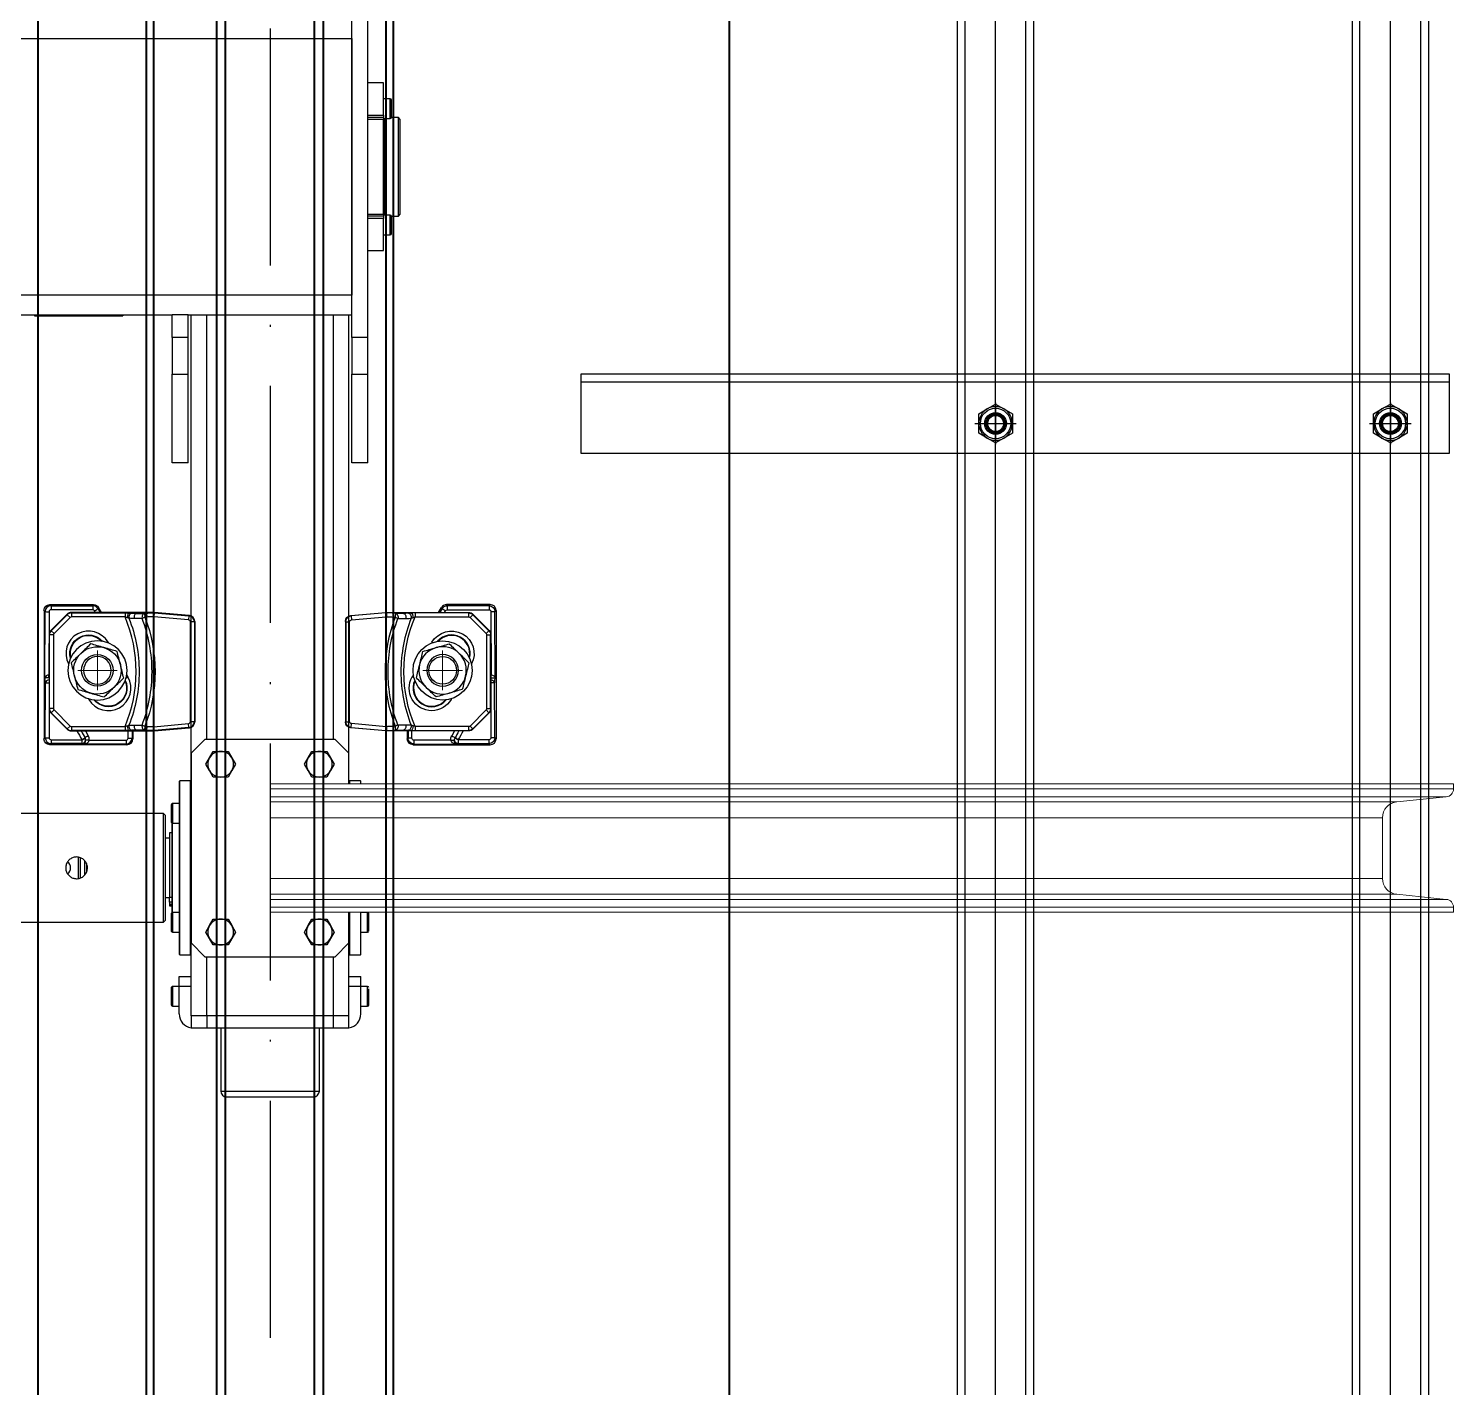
# Model space of a CAD drawing. Header units: centimetres. Extents: x 470464 to 524273, y 49611 to 59074.
# Drawn here: x 488120.7 to 488192.9, y 52946.3 to 53015.1 of the extents above; entities that cross this region are included whole.
import ezdxf

# ---------------------------------------------------------------- set-up
doc = ezdxf.new("R2010")
doc.units = ezdxf.units.CM
doc.header["$MEASUREMENT"] = 0
for name, pattern in [('1244_Aselsan_MIUM_3000$0$ACAD_ISO10W100', [18, 12, -3, 0, -3]), ('ACAD_ISO08W100', [36, 24, -3, 6, -3]), ('CENTER', [50.8, 31.75, -6.35, 6.35, -6.35]), ('CHAIN', [0.3543, 0.2362, -0.0295, 0.0591, -0.0295])]:
    doc.linetypes.add(name, pattern=pattern)
for name, color, linetype, lineweight in [('1', 7, 'Continuous', 25), ('AAA_EKSEN', 1, 'ACAD_ISO08W100', 9), ('S-COLS-CONC', 4, 'Continuous', 40)]:
    doc.layers.add(name, color=color, linetype=linetype, lineweight=lineweight)
doc.layers.add('vinç', color=7, linetype='Continuous')

# ---------------------------------------------------------------- blocks, each defined once
blk = doc.blocks.new('ytrbnjytrbtrbrervrer')
at = {"color": 2, "linetype": 'Continuous', "lineweight": 15}
for p, q in [((429415.116, 71863.941), (429414.861, 71863.941)), ((429414.861, 71803.991), (429414.861, 71863.941)), ((429415.116, 71863.941), (429414.861, 71863.941)), ((429415.116, 71803.991), (429415.116, 71863.941)), ((429415.515, 71863.578), (429415.774, 71861.068)), ((429415.515, 71803.991), (429415.515, 71863.578)), ((429415.515, 71863.578), (429415.774, 71861.068)), ((429420.448, 71861.068), (429420.707, 71863.578)), ((429420.448, 71861.068), (429420.707, 71863.578)), ((429420.707, 71803.991), (429420.707, 71863.578)), ((429421.361, 71863.941), (429421.106, 71863.941)), ((429421.106, 71803.991), (429421.106, 71863.941)), ((429421.361, 71863.941), (429421.106, 71863.941)), ((429421.361, 71803.991), (429421.361, 71863.941)), ((429415.774, 71803.991), (429415.774, 71861.068)), ((429420.448, 71803.991), (429420.448, 71861.068)), ((429416.571, 71860.341), (429419.651, 71860.341)), ((429416.571, 71803.991), (429416.571, 71860.341)), ((429416.571, 71860.341), (429419.651, 71860.341)), ((429419.651, 71803.991), (429419.651, 71860.341)), ((429415.116, 71803.991), (429414.861, 71803.991)), ((429415.515, 71803.991), (429415.116, 71803.991)), ((429415.774, 71803.991), (429415.515, 71803.991)), ((429416.571, 71803.991), (429415.774, 71803.991)), ((429419.651, 71803.991), (429416.571, 71803.991)), ((429420.448, 71803.991), (429419.651, 71803.991)), ((429420.707, 71803.991), (429420.448, 71803.991)), ((429421.106, 71803.991), (429420.707, 71803.991)), ((429421.361, 71803.991), (429421.106, 71803.991))]:
    blk.add_line(p, q, dxfattribs=at)
at = {"color": 2, "linetype": 'Continuous', "lineweight": 25}
for p, q in [((429380.668, 71810.081), (429380.168, 71810.081)), ((429380.168, 71810.081), (429380.168, 71809.741)), ((429381.168, 71810.081), (429380.668, 71810.081)), ((429381.211, 71810.591), (429381.111, 71810.491)), ((429381.111, 71810.491), (429381.111, 71810.141)), ((429386.111, 71810.491), (429381.111, 71810.491)), ((429381.168, 71809.741), (429381.168, 71810.081)), ((429386.011, 71810.591), (429381.211, 71810.591)), ((429386.111, 71810.491), (429386.011, 71810.591)), ((429386.554, 71810.081), (429386.054, 71810.081)), ((429386.054, 71810.081), (429386.054, 71809.741)), ((429386.111, 71810.141), (429386.111, 71810.491)), ((429387.054, 71810.081), (429386.554, 71810.081)), ((429387.054, 71809.741), (429387.054, 71810.081)), ((429379.368, 71809.741), (429379.368, 71808.941)), ((429380.996, 71809.741), (429379.368, 71809.741)), ((429380.996, 71808.941), (429380.996, 71809.741)), ((429380.996, 71809.741), (429381.111, 71809.741)), ((429381.111, 71809.741), (429381.111, 71808.941)), ((429381.111, 71809.741), (429381.211, 71809.741)), ((429381.168, 71809.791), (429386.054, 71809.791)), ((429381.211, 71809.741), (429381.211, 71808.941)), ((429386.011, 71809.741), (429381.211, 71809.741)), ((429381.611, 71809.791), (429381.611, 71809.741)), ((429385.611, 71809.741), (429385.611, 71809.791)), ((429386.011, 71808.941), (429386.011, 71809.741)), ((429386.011, 71809.741), (429386.111, 71809.741)), ((429386.111, 71809.741), (429386.111, 71808.941)), ((429386.111, 71809.741), (429386.226, 71809.741)), ((429386.226, 71809.741), (429386.226, 71808.941)), ((429387.854, 71809.741), (429386.226, 71809.741)), ((429387.854, 71808.941), (429387.854, 71809.741)), ((429392.257, 71808.941), (429374.965, 71808.941)), ((429392.257, 71808.941), (429392.257, 71808.141)), ((429394.114, 71808.941), (429392.257, 71808.941)), ((429394.114, 71808.141), (429394.114, 71808.941)), ((429398.611, 71808.941), (429394.114, 71808.941)), ((429398.611, 71808.941), (429398.611, 71808.141)), ((429414.736, 71808.591), (429414.711, 71808.566)), ((429414.711, 71808.566), (429414.711, 71808.016)), ((429414.711, 71808.566), (429414.861, 71808.566)), ((429414.861, 71808.591), (429414.736, 71808.591)), ((429421.384, 71808.971), (429421.361, 71808.971)), ((429421.371, 71808.946), (429421.361, 71808.946)), ((429422.085, 71808.591), (429421.361, 71808.591)), ((429421.361, 71808.566), (429423.511, 71808.566)), ((429421.436, 71808.931), (429421.369, 71808.931)), ((429421.369, 71808.931), (429421.369, 71808.591)), ((429422.369, 71808.931), (429421.436, 71808.931)), ((429422.319, 71808.591), (429422.085, 71808.591)), ((429423.486, 71808.591), (429422.319, 71808.591)), ((429422.369, 71808.591), (429422.369, 71808.931)), ((429423.511, 71808.566), (429423.486, 71808.591)), ((429423.511, 71808.016), (429423.511, 71808.566)), ((429424.611, 71807.991), (429424.611, 71808.591)), ((429425.111, 71808.591), (429424.611, 71808.591)), ((429425.178, 71808.931), (429425.111, 71808.931)), ((429425.111, 71808.931), (429425.111, 71808.591)), ((429425.111, 71808.591), (429425.111, 71807.991)), ((429426.511, 71808.591), (429425.111, 71808.591)), ((429426.111, 71808.931), (429425.178, 71808.931)), ((429426.111, 71808.591), (429426.111, 71808.931)), ((429392.257, 71808.141), (429374.965, 71808.141)), ((429377.111, 71709.841), (429377.111, 71808.141)), ((429377.111, 71808.141), (429390.111, 71808.141)), ((429390.111, 71808.141), (429390.111, 71709.841)), ((429391.111, 71799.841), (429391.111, 71808.141)), ((429414.861, 71807.991), (429391.111, 71807.991)), ((429392.257, 71808.141), (429394.114, 71808.141)), ((429398.611, 71808.141), (429394.114, 71808.141)), ((429413.311, 71807.991), (429412.611, 71807.291)), ((429414.861, 71807.991), (429413.311, 71807.991)), ((429414.711, 71808.016), (429414.736, 71807.991)), ((429414.711, 71808.016), (429414.861, 71808.016)), ((429421.361, 71808.016), (429423.511, 71808.016)), ((429422.911, 71807.991), (429421.361, 71807.991)), ((429426.611, 71807.991), (429421.361, 71807.991)), ((429423.611, 71807.291), (429422.911, 71807.991)), ((429423.486, 71807.991), (429423.511, 71808.016)), ((429427.211, 71807.991), (429426.611, 71807.991)), ((429426.611, 71807.991), (429426.611, 71807.191)), ((429427.211, 71807.191), (429427.211, 71807.991)), ((429391.111, 71807.191), (429412.611, 71807.191)), ((429412.611, 71807.291), (429412.611, 71800.691)), ((429413.536, 71807.054), (429413.861, 71807.242)), ((429413.861, 71807.242), (429414.186, 71807.054)), ((429422.036, 71807.054), (429422.361, 71807.242)), ((429422.361, 71807.242), (429422.686, 71807.054)), ((429423.611, 71800.691), (429423.611, 71807.291)), ((429423.611, 71807.191), (429426.611, 71807.191)), ((429426.611, 71807.191), (429427.211, 71807.191)), ((429426.611, 71807.191), (429426.611, 71800.791)), ((429427.211, 71800.791), (429427.211, 71807.191)), ((429413.211, 71806.867), (429413.536, 71807.054)), ((429413.211, 71806.491), (429413.211, 71806.867)), ((429413.211, 71806.116), (429413.211, 71806.491)), ((429414.186, 71807.054), (429414.511, 71806.867)), ((429414.511, 71806.867), (429414.511, 71806.491)), ((429414.511, 71806.491), (429414.511, 71806.116)), ((429421.711, 71806.867), (429422.036, 71807.054)), ((429421.711, 71806.491), (429421.711, 71806.867)), ((429421.711, 71806.116), (429421.711, 71806.491)), ((429422.686, 71807.054), (429423.011, 71806.867)), ((429423.011, 71806.867), (429423.011, 71806.491)), ((429423.011, 71806.491), (429423.011, 71806.116)), ((429430.411, 71806.491), (429427.211, 71806.491)), ((429430.411, 71803.518), (429430.411, 71806.491)), ((429413.536, 71805.928), (429413.211, 71806.116)), ((429413.861, 71805.741), (429413.536, 71805.928)), ((429414.186, 71805.928), (429413.861, 71805.741)), ((429414.511, 71806.116), (429414.186, 71805.928)), ((429422.036, 71805.928), (429421.711, 71806.116)), ((429422.361, 71805.741), (429422.036, 71805.928)), ((429422.686, 71805.928), (429422.361, 71805.741)), ((429423.011, 71806.116), (429422.686, 71805.928)), ((429430.411, 71801.491), (429430.411, 71803.518)), ((429413.211, 71801.867), (429413.536, 71802.054)), ((429413.536, 71802.054), (429413.861, 71802.242)), ((429413.861, 71802.242), (429414.186, 71802.054)), ((429414.186, 71802.054), (429414.511, 71801.867)), ((429421.711, 71801.867), (429422.036, 71802.054)), ((429422.036, 71802.054), (429422.361, 71802.242)), ((429422.361, 71802.242), (429422.686, 71802.054)), ((429422.686, 71802.054), (429423.011, 71801.867)), ((429413.211, 71801.491), (429413.211, 71801.867)), ((429413.211, 71801.116), (429413.211, 71801.491)), ((429414.511, 71801.867), (429414.511, 71801.491)), ((429414.511, 71801.491), (429414.511, 71801.116)), ((429421.711, 71801.491), (429421.711, 71801.867)), ((429421.711, 71801.116), (429421.711, 71801.491)), ((429423.011, 71801.867), (429423.011, 71801.491)), ((429423.011, 71801.491), (429423.011, 71801.116)), ((429427.211, 71801.491), (429430.411, 71801.491)), ((429412.611, 71800.791), (429391.111, 71800.791)), ((429412.611, 71800.691), (429413.311, 71799.991)), ((429413.536, 71800.928), (429413.211, 71801.116)), ((429413.861, 71800.741), (429413.536, 71800.928)), ((429414.186, 71800.928), (429413.861, 71800.741)), ((429414.511, 71801.116), (429414.186, 71800.928)), ((429422.036, 71800.928), (429421.711, 71801.116)), ((429422.361, 71800.741), (429422.036, 71800.928)), ((429422.686, 71800.928), (429422.361, 71800.741)), ((429423.011, 71801.116), (429422.686, 71800.928)), ((429422.911, 71799.991), (429423.611, 71800.691)), ((429426.611, 71800.791), (429423.611, 71800.791)), ((429426.611, 71800.791), (429427.211, 71800.791)), ((429426.611, 71800.791), (429426.611, 71799.991)), ((429427.211, 71799.991), (429427.211, 71800.791)), ((429426.611, 71799.991), (429391.111, 71799.991)), ((429413.311, 71799.991), (429422.911, 71799.991)), ((429414.736, 71799.991), (429414.711, 71799.966)), ((429414.711, 71799.966), (429414.711, 71799.416)), ((429423.511, 71799.966), (429414.711, 71799.966)), ((429423.511, 71799.966), (429423.486, 71799.991)), ((429423.511, 71799.416), (429423.511, 71799.966)), ((429424.611, 71799.391), (429424.611, 71799.991)), ((429425.111, 71799.991), (429425.111, 71799.391)), ((429426.611, 71799.991), (429427.211, 71799.991)), ((429391.111, 71799.841), (429391.111, 71799.041)), ((429392.257, 71799.841), (429391.111, 71799.841)), ((429392.257, 71799.841), (429392.257, 71799.041)), ((429394.114, 71799.841), (429392.257, 71799.841)), ((429394.114, 71799.041), (429394.114, 71799.841)), ((429398.611, 71799.841), (429394.114, 71799.841)), ((429398.611, 71799.841), (429398.611, 71799.041)), ((429414.711, 71799.416), (429414.736, 71799.391)), ((429423.511, 71799.416), (429414.711, 71799.416)), ((429414.736, 71799.391), (429415.903, 71799.391)), ((429415.853, 71799.391), (429415.853, 71799.051)), ((429415.903, 71799.391), (429416.137, 71799.391)), ((429416.137, 71799.391), (429422.085, 71799.391)), ((429416.853, 71799.051), (429416.853, 71799.391)), ((429421.369, 71799.391), (429421.369, 71799.051)), ((429422.085, 71799.391), (429422.319, 71799.391)), ((429422.319, 71799.391), (429423.486, 71799.391)), ((429422.369, 71799.051), (429422.369, 71799.391)), ((429423.486, 71799.391), (429423.511, 71799.416)), ((429425.111, 71799.391), (429424.611, 71799.391)), ((429425.111, 71799.391), (429425.111, 71799.051)), ((429426.511, 71799.391), (429425.111, 71799.391)), ((429426.111, 71799.051), (429426.111, 71799.391)), ((429392.257, 71799.041), (429391.111, 71799.041)), ((429391.111, 71718.941), (429391.111, 71799.041)), ((429392.257, 71799.041), (429394.114, 71799.041)), ((429398.611, 71799.041), (429394.114, 71799.041)), ((429415.853, 71799.051), (429416.353, 71799.051)), ((429416.353, 71799.051), (429416.853, 71799.051)), ((429416.461, 71798.691), (429416.361, 71798.591)), ((429416.361, 71798.591), (429416.361, 71789.991)), ((429421.861, 71798.591), (429416.361, 71798.591)), ((429421.761, 71798.691), (429416.461, 71798.691)), ((429416.838, 71799.011), (429421.384, 71799.011)), ((429416.851, 71799.036), (429421.371, 71799.036)), ((429417.331, 71799.011), (429417.331, 71798.901)), ((429417.331, 71798.901), (429420.589, 71798.901)), ((429417.611, 71798.891), (429417.611, 71798.691)), ((429417.611, 71798.891), (429420.611, 71798.891)), ((429417.711, 71798.901), (429417.711, 71798.891)), ((429420.511, 71798.891), (429420.511, 71798.901)), ((429420.589, 71798.901), (429420.589, 71799.011)), ((429420.849, 71798.901), (429420.589, 71798.901)), ((429420.611, 71798.691), (429420.611, 71798.891)), ((429420.849, 71799.011), (429420.849, 71798.901)), ((429420.849, 71798.901), (429420.945, 71798.901)), ((429420.945, 71798.901), (429420.945, 71799.011)), ((429420.945, 71798.901), (429421.009, 71798.901)), ((429421.009, 71798.901), (429421.009, 71799.011)), ((429421.009, 71798.901), (429421.041, 71798.901)), ((429421.041, 71798.901), (429421.041, 71799.011)), ((429421.369, 71799.051), (429421.869, 71799.051)), ((429421.861, 71798.591), (429421.761, 71798.691)), ((429421.861, 71789.991), (429421.861, 71798.591)), ((429421.869, 71799.051), (429422.369, 71799.051)), ((429425.111, 71799.051), (429425.611, 71799.051)), ((429425.611, 71799.051), (429426.111, 71799.051)), ((429391.111, 71796.941), (429391.131, 71796.941)), ((429391.131, 71796.941), (429391.131, 71771.941)), ((429391.131, 71796.527), (429391.151, 71796.527)), ((429391.151, 71795.369), (429391.151, 71796.527)), ((429391.131, 71795.369), (429391.151, 71795.369)), ((429391.151, 71793.779), (429391.151, 71795.369)), ((429419.654, 71794.291), (429418.575, 71794.291)), ((429419.619, 71794.391), (429418.599, 71794.391)), ((429418.739, 71794.591), (429419.483, 71794.591)), ((429418.889, 71794.691), (429419.328, 71794.691)), ((429391.131, 71793.779), (429391.151, 71793.779)), ((429391.151, 71792.936), (429391.151, 71793.779)), ((429391.131, 71792.936), (429391.151, 71792.936)), ((429391.151, 71792.062), (429391.151, 71792.936)), ((429391.131, 71792.062), (429391.151, 71792.062))]:
    blk.add_line(p, q, dxfattribs=at)
at = {"color": 2, "linetype": 'Continuous', "lineweight": 15}
for centre, radius, start, end in [((429415.116, 71863.541), 0.4, 5.2739, 90), ((429415.116, 71863.541), 0.4, 5.2739, 90), ((429421.106, 71863.541), 0.4, 90, 174.7261), ((429421.106, 71863.541), 0.4, 90, 174.7261), ((429416.571, 71861.141), 0.8, 185.2739, 270), ((429416.571, 71861.141), 0.8, 185.2739, 270), ((429419.651, 71861.141), 0.8, 270, 354.7261), ((429419.651, 71861.141), 0.8, 270, 354.7261)]:
    blk.add_arc(centre, radius, start, end, dxfattribs=at)
at = {"color": 2, "linetype": 'Continuous', "lineweight": 25}
for centre, radius, start, end in [((429380.228, 71810.081), 0.06, 90, 180), ((429381.108, 71810.081), 0.06, 0, 90), ((429386.114, 71810.081), 0.06, 90, 180), ((429386.994, 71810.081), 0.06, 0, 90), ((429421.429, 71808.931), 0.06, 90, 180), ((429422.309, 71808.931), 0.06, 0, 90), ((429425.171, 71808.931), 0.06, 90, 180), ((429426.051, 71808.931), 0.06, 0, 90), ((429426.511, 71807.891), 0.7, 8.21321, 90), ((429413.861, 71806.491), 0.65, 60, 120), ((429422.361, 71806.491), 0.65, 60, 120), ((429413.861, 71806.491), 0.65, 120, 180), ((429413.861, 71806.491), 0.65, 180, 240), ((429413.861, 71806.491), 0.65, 0, 60), ((429413.861, 71806.491), 0.65, 300, 0), ((429422.361, 71806.491), 0.65, 120, 180), ((429422.361, 71806.491), 0.65, 180, 240), ((429422.361, 71806.491), 0.65, 0, 60), ((429422.361, 71806.491), 0.65, 300, 0), ((429430.411, 71806.191), 0.3, 0, 90), ((429413.861, 71806.491), 0.65, 240, 300), ((429422.361, 71806.491), 0.65, 240, 300), ((429413.861, 71801.491), 0.65, 120, 180), ((429413.861, 71801.491), 0.65, 60, 120), ((429413.861, 71801.491), 0.65, 0, 60), ((429422.361, 71801.491), 0.65, 120, 180), ((429422.361, 71801.491), 0.65, 60, 120), ((429422.361, 71801.491), 0.65, 0, 60), ((429413.861, 71801.491), 0.65, 180, 240), ((429413.861, 71801.491), 0.65, 300, 0), ((429422.361, 71801.491), 0.65, 180, 240), ((429422.361, 71801.491), 0.65, 300, 0), ((429430.411, 71801.791), 0.3, 270, 0), ((429413.861, 71801.491), 0.65, 240, 300), ((429422.361, 71801.491), 0.65, 240, 300), ((429426.511, 71800.091), 0.7, 270, 351.78679), ((429415.913, 71799.051), 0.06, 180, 270), ((429416.793, 71799.051), 0.06, 270, 0), ((429421.429, 71799.051), 0.06, 180, 270), ((429422.309, 71799.051), 0.06, 270, 0), ((429425.171, 71799.051), 0.06, 180, 270), ((429426.051, 71799.051), 0.06, 270, 0), ((429419.111, 71793.491), 0.4, 39.42832, 140.87813)]:
    blk.add_arc(centre, radius, start, end, dxfattribs=at)
for points, knots in [([(429380.668, 71810.141), (429380.613, 71810.141), (429380.528, 71810.141), (429380.425, 71810.141), (429380.355, 71810.141), (429380.298, 71810.141), (429380.243, 71810.141), (429380.234, 71810.141), (429380.228, 71810.141)], [0, 0, 0, 0, 0.239455, 0.368361, 0.500001, 0.63164, 0.760541, 1, 1, 1, 1]), ([(429381.108, 71810.141), (429381.102, 71810.141), (429381.093, 71810.141), (429381.039, 71810.141), (429380.982, 71810.141), (429380.911, 71810.141), (429380.809, 71810.141), (429380.724, 71810.141), (429380.668, 71810.141)], [0, 0, 0, 0, 0.23946, 0.36836, 0.5, 0.631639, 0.760545, 1, 1, 1, 1]), ([(429386.554, 71810.141), (429386.498, 71810.141), (429386.413, 71810.141), (429386.311, 71810.141), (429386.24, 71810.141), (429386.183, 71810.141), (429386.129, 71810.141), (429386.119, 71810.141), (429386.114, 71810.141)], [0, 0, 0, 0, 0.239459, 0.368361, 0.5, 0.631639, 0.760541, 1, 1, 1, 1]), ([(429386.994, 71810.141), (429386.988, 71810.141), (429386.979, 71810.141), (429386.924, 71810.141), (429386.867, 71810.141), (429386.797, 71810.141), (429386.694, 71810.141), (429386.609, 71810.141), (429386.554, 71810.141)], [0, 0, 0, 0, 0.23946, 0.368362, 0.499999, 0.631639, 0.760545, 1, 1, 1, 1]), ([(429422.307, 71808.991), (429422.307, 71808.991), (429422.31, 71808.991), (429422.296, 71808.991), (429422.265, 71808.991), (429422.202, 71808.991), (429422.094, 71808.991), (429421.959, 71808.991), (429421.844, 71808.991), (429421.754, 71808.991), (429421.67, 71808.991), (429421.571, 71808.991), (429421.52, 71808.991), (429421.429, 71808.991)], [0, 0, 0, 0, 0.021188, 0.100159, 0.179128, 0.256456, 0.400105, 0.543754, 0.621083, 0.700052, 0.779022, 0.85635, 1, 1, 1, 1]), ([(429426.049, 71808.991), (429426.05, 71808.991), (429426.052, 71808.991), (429426.038, 71808.991), (429426.007, 71808.991), (429425.944, 71808.991), (429425.836, 71808.991), (429425.701, 71808.991), (429425.586, 71808.991), (429425.496, 71808.991), (429425.412, 71808.991), (429425.313, 71808.991), (429425.263, 71808.991), (429425.23, 71808.991)], [0, 0, 0, 0, 0.021188, 0.100159, 0.179128, 0.256458, 0.400106, 0.543755, 0.621084, 0.700053, 0.779023, 0.856352, 1, 1, 1, 1]), ([(429430.711, 71803.575), (429430.711, 71803.708), (429430.711, 71803.982), (429430.711, 71804.408), (429430.711, 71804.833), (429430.711, 71805.233), (429430.711, 71805.523), (429430.711, 71805.721), (429430.711, 71805.889), (429430.711, 71806.05), (429430.711, 71806.158), (429430.711, 71806.203), (429430.711, 71806.19), (429430.711, 71806.19)], [0, 0, 0, 0, 0.103894, 0.214014, 0.328707, 0.445837, 0.562966, 0.620381, 0.67781, 0.787927, 0.891821, 0.995715, 1, 1, 1, 1]), ([(429430.711, 71801.791), (429430.711, 71801.798), (429430.711, 71801.812), (429430.711, 71801.943), (429430.711, 71802.156), (429430.711, 71802.4), (429430.711, 71802.625), (429430.711, 71802.862), (429430.711, 71803.176), (429430.711, 71803.444), (429430.711, 71803.575)], [0, 0, 0, 0, 0.139756, 0.285322, 0.433978, 0.582635, 0.655502, 0.728389, 0.868145, 1, 1, 1, 1]), ([(429415.913, 71798.991), (429415.919, 71798.991), (429415.928, 71798.991), (429415.983, 71798.991), (429416.04, 71798.991), (429416.11, 71798.991), (429416.213, 71798.991), (429416.298, 71798.991), (429416.353, 71798.991)], [0, 0, 0, 0, 0.239456, 0.368358, 0.5, 0.631639, 0.760542, 1, 1, 1, 1]), ([(429416.353, 71798.991), (429416.409, 71798.991), (429416.494, 71798.991), (429416.596, 71798.991), (429416.667, 71798.991), (429416.723, 71798.991), (429416.778, 71798.991), (429416.787, 71798.991), (429416.793, 71798.991)], [0, 0, 0, 0, 0.239457, 0.368362, 0.499999, 0.631641, 0.760544, 1, 1, 1, 1]), ([(429421.429, 71798.991), (429421.435, 71798.991), (429421.444, 71798.991), (429421.498, 71798.991), (429421.555, 71798.991), (429421.626, 71798.991), (429421.728, 71798.991), (429421.813, 71798.991), (429421.869, 71798.991)], [0, 0, 0, 0, 0.239456, 0.368358, 0.500001, 0.631638, 0.760543, 1, 1, 1, 1]), ([(429421.869, 71798.991), (429421.924, 71798.991), (429422.009, 71798.991), (429422.112, 71798.991), (429422.182, 71798.991), (429422.239, 71798.991), (429422.294, 71798.991), (429422.303, 71798.991), (429422.309, 71798.991)], [0, 0, 0, 0, 0.239457, 0.368362, 0.499999, 0.631642, 0.760544, 1, 1, 1, 1]), ([(429425.171, 71798.991), (429425.177, 71798.991), (429425.186, 71798.991), (429425.241, 71798.991), (429425.298, 71798.991), (429425.368, 71798.991), (429425.47, 71798.991), (429425.556, 71798.991), (429425.611, 71798.991)], [0, 0, 0, 0, 0.239455, 0.368361, 0.5, 0.63164, 0.760544, 1, 1, 1, 1]), ([(429425.611, 71798.991), (429425.666, 71798.991), (429425.751, 71798.991), (429425.854, 71798.991), (429425.924, 71798.991), (429425.981, 71798.991), (429426.036, 71798.991), (429426.045, 71798.991), (429426.051, 71798.991)], [0, 0, 0, 0, 0.239456, 0.36836, 0.5, 0.631639, 0.760545, 1, 1, 1, 1]), ([(429419.111, 71794.741), (429419.172, 71794.735), (429419.294, 71794.723), (429419.458, 71794.631), (429419.583, 71794.493), (429419.657, 71794.32), (429419.668, 71794.133), (429419.618, 71793.954), (429419.513, 71793.801), (429419.362, 71793.69), (429419.219, 71793.647), (429419.073, 71793.637), (429418.927, 71793.662), (429418.764, 71793.751), (429418.639, 71793.89), (429418.565, 71794.063), (429418.554, 71794.25), (429418.604, 71794.429), (429418.709, 71794.582), (429418.86, 71794.692), (429419.003, 71794.737), (429419.088, 71794.74), (429419.111, 71794.741)], [0, 0, 0, 0, 0.052962, 0.105899, 0.159479, 0.213534, 0.266875, 0.31942, 0.37233, 0.426187, 0.480118, 0.5, 0.552962, 0.605899, 0.659478, 0.713534, 0.766878, 0.819423, 0.872329, 0.926187, 0.980118, 1, 1, 1, 1])]:
    blk.add_open_spline(points, degree=3, knots=knots, dxfattribs=at)
blk = doc.blocks.new('tfdyktstrkydsrtdykulkdtkyg')
at = {"color": 2, "linetype": '1244_Aselsan_MIUM_3000$0$ACAD_ISO10W100'}
blk.add_line((413349.485, 75894.588), (414524.685, 75894.588), dxfattribs=at)
at = {"layer": 'S-COLS-CONC', "color": 2}
for p, q in [((414524.685, 75900.838), (413349.485, 75900.838)), ((414524.685, 75900.472), (413349.485, 75900.472)), ((414524.685, 75897.288), (413349.485, 75897.288)), ((414524.685, 75896.838), (413349.485, 75896.838)), ((414524.685, 75892.338), (413349.485, 75892.338)), ((414524.685, 75891.888), (413349.485, 75891.888)), ((414524.685, 75888.704), (413349.485, 75888.704)), ((414524.685, 75888.338), (413349.485, 75888.338))]:
    blk.add_line(p, q, dxfattribs=at)
blk = doc.blocks.new('sfsdsggssg')
at = {"layer": '1', "color": 2, "linetype": 'Continuous'}
for p, q in [((1146.281, -34639.239), (1146.247, -34639.18)), ((1148.456, -34639.18), (1146.247, -34639.18)), ((1148.456, -34639.18), (1148.398, -34639.238)), ((1141.412, -34639.756), (1141.393, -34639.739)), ((1141.394, -34639.739), (1143.174, -34639.583)), ((1143.175, -34639.602), (1141.412, -34639.756)), ((1141.412, -34639.756), (1141.429, -34639.955)), ((1141.429, -34639.955), (1143.193, -34639.8)), ((1143.175, -34639.602), (1143.193, -34639.8)), ((1143.202, -34639.601), (1143.201, -34639.8)), ((1143.565, -34639.616), (1143.544, -34639.814)), ((1143.544, -34639.814), (1143.641, -34639.825)), ((1143.565, -34639.616), (1143.568, -34639.582)), ((1143.662, -34639.626), (1143.565, -34639.616)), ((1143.568, -34639.582), (1144.068, -34639.582)), ((1143.662, -34639.626), (1143.641, -34639.825)), ((1143.641, -34639.825), (1143.786, -34639.88)), ((1144.063, -34639.628), (1144.068, -34639.582)), ((1144.451, -34639.582), (1147.373, -34639.582)), ((1144.451, -34639.609), (1144.451, -34639.582)), ((1147.364, -34639.605), (1144.65, -34639.605)), ((1144.65, -34639.605), (1144.65, -34639.804)), ((1144.65, -34639.804), (1147.364, -34639.804)), ((1145.841, -34639.582), (1145.988, -34639.328)), ((1146.022, -34639.387), (1145.908, -34639.582)), ((1145.988, -34639.328), (1146.022, -34639.387)), ((1146.144, -34639.582), (1146.195, -34639.494)), ((1148.398, -34639.238), (1146.281, -34639.239)), ((1146.281, -34639.445), (1148.398, -34639.444)), ((1147.374, -34639.582), (1147.364, -34639.605)), ((1147.364, -34639.605), (1147.364, -34639.804)), ((1147.435, -34639.833), (1147.575, -34639.692)), ((1147.435, -34639.833), (1148.246, -34640.645)), ((1147.575, -34639.692), (1147.585, -34639.669)), ((1148.387, -34640.504), (1147.575, -34639.692)), ((1147.585, -34639.669), (1148.41, -34640.494)), ((1148.498, -34639.543), (1148.508, -34642.731)), ((1148.697, -34639.536), (1148.755, -34639.478)), ((1148.707, -34642.912), (1148.697, -34639.536)), ((1148.755, -34639.478), (1148.755, -34645.981)), ((1141.12, -34640.036), (1141.139, -34640.054)), ((1141.12, -34640.037), (1141.12, -34645.126)), ((1141.139, -34640.054), (1141.338, -34640.054)), ((1141.139, -34640.054), (1141.139, -34645.11)), ((1141.338, -34645.11), (1141.338, -34640.054)), ((1148.246, -34640.645), (1148.387, -34640.504)), ((1148.41, -34640.494), (1148.387, -34640.504)), ((1145.509, -34641.092), (1145.493, -34641.12)), ((1145.509, -34641.092), (1145.532, -34641.105)), ((1148.275, -34640.715), (1148.275, -34644.448)), ((1148.275, -34640.715), (1148.474, -34640.715)), ((1148.474, -34640.715), (1148.497, -34640.706)), ((1148.474, -34644.448), (1148.474, -34640.715)), ((1148.497, -34640.706), (1148.497, -34644.458)), ((1144.566, -34642.736), (1144.505, -34642.843)), ((1144.599, -34642.897), (1144.505, -34642.843)), ((1148.684, -34643.141), (1148.707, -34642.912)), ((1148.693, -34645.919), (1148.684, -34643.141)), ((1146.45, -34643.959), (1146.486, -34643.98)), ((1146.486, -34643.98), (1146.508, -34643.942)), ((1148.246, -34644.519), (1147.435, -34645.33)), ((1147.575, -34645.471), (1148.387, -34644.66)), ((1148.41, -34644.669), (1147.585, -34645.494)), ((1148.246, -34644.519), (1148.387, -34644.66)), ((1148.275, -34644.448), (1148.474, -34644.448)), ((1148.387, -34644.66), (1148.41, -34644.669)), ((1148.497, -34644.458), (1148.474, -34644.448)), ((1148.489, -34644.527), (1148.494, -34645.926)), ((1141.139, -34645.11), (1141.12, -34645.127)), ((1141.139, -34645.11), (1141.338, -34645.11)), ((1141.393, -34645.425), (1141.412, -34645.407)), ((1143.174, -34645.581), (1141.394, -34645.425)), ((1141.412, -34645.407), (1141.429, -34645.209)), ((1141.412, -34645.407), (1143.175, -34645.562)), ((1143.193, -34645.363), (1141.429, -34645.209)), ((1143.175, -34645.562), (1143.193, -34645.363)), ((1143.201, -34645.363), (1143.202, -34645.563)), ((1143.641, -34645.339), (1143.544, -34645.349)), ((1143.544, -34645.349), (1143.565, -34645.547)), ((1143.565, -34645.547), (1143.662, -34645.537)), ((1143.565, -34645.547), (1143.568, -34645.582)), ((1144.068, -34645.582), (1143.568, -34645.582)), ((1143.786, -34645.284), (1143.641, -34645.339)), ((1143.641, -34645.339), (1143.662, -34645.537)), ((1144.063, -34645.535), (1144.068, -34645.582)), ((1144.255, -34645.582), (1144.255, -34645.981)), ((1144.296, -34645.582), (1144.295, -34645.941)), ((1144.451, -34645.555), (1144.451, -34645.582)), ((1147.373, -34645.582), (1144.451, -34645.582)), ((1144.495, -34645.948), (1144.496, -34645.582)), ((1144.65, -34645.359), (1144.65, -34645.559)), ((1147.364, -34645.359), (1144.65, -34645.359)), ((1144.65, -34645.559), (1147.364, -34645.559)), ((1146.653, -34645.582), (1146.513, -34645.827)), ((1147.364, -34645.359), (1147.364, -34645.559)), ((1147.364, -34645.559), (1147.374, -34645.582)), ((1147.435, -34645.33), (1147.575, -34645.471)), ((1147.585, -34645.494), (1147.575, -34645.471)), ((1144.295, -34645.941), (1144.255, -34645.981)), ((1144.554, -34646.28), (1144.593, -34646.24)), ((1144.554, -34646.28), (1148.456, -34646.28)), ((1144.593, -34646.24), (1146.718, -34646.241)), ((1146.462, -34646.048), (1144.594, -34646.048)), ((1146.718, -34646.241), (1146.836, -34646.218)), ((1146.836, -34646.026), (1146.836, -34646.218)), ((1148.394, -34646.026), (1146.836, -34646.026)), ((1146.836, -34646.218), (1148.394, -34646.218)), ((1148.394, -34646.026), (1148.394, -34646.218)), ((1148.394, -34646.218), (1148.456, -34646.28)), ((1148.755, -34645.981), (1148.693, -34645.919))]:
    blk.add_line(p, q, dxfattribs=at)
for radius in [1.5, 0.7]:
    blk.add_circle((1146.049, -34642.513), radius, dxfattribs=at)
at = {"layer": '1', "color": 2, "linetype": 'Continuous', "extrusion": (0, 0, -1)}
blk.add_circle((-1146.049, -34642.513), 0.8, dxfattribs=at)
for centre, start, end in [((-1146.5, -34641.661), 29.85389, 207.47171), ((-1145.495, -34643.411), 209.85389, 29.85389)]:
    blk.add_arc(centre, 1.142, start, end, dxfattribs=at)
at = {"layer": '1', "color": 2, "linetype": 'Continuous'}
for centre, radius, start, end in [((1146.049, -34642.513), 1.2, 106, 166), ((1146.049, -34642.513), 1.2, 46, 106), ((1146.5, -34641.661), 0.943, 345.8258, 138.46299), ((1146.5, -34641.661), 0.92, 347.60892, 136.67705), ((1146.049, -34642.513), 1.2, 346, 46), ((1146.049, -34642.513), 1.2, 166, 226), ((1146.049, -34642.513), 1.2, 286, 346), ((1145.495, -34643.411), 0.943, 155.46736, 321.17423), ((1145.495, -34643.411), 0.92, 156.92705, 319.71455), ((1146.049, -34642.513), 1.2, 226, 286)]:
    blk.add_arc(centre, radius, start, end, dxfattribs=at)
for centre, major_axis, ratio, start_param, end_param in [((1146.248, -34639.481), (-0.15, 0.261), 0.994945, 5.763279, 6.803091), ((1148.454, -34639.481), (0.214, 0.214), 0.992433, 5.501585, 7.064785), ((1152.198, -34642.582), (-9.067, 0), 0.918737, 5.945855, 6.620515), ((1148.454, -34645.978), (-0.214, 0.214), 0.992433, 2.359993, 3.923193)]:
    blk.add_ellipse(centre, major_axis=major_axis, ratio=ratio, start_param=start_param, end_param=end_param, dxfattribs=at)
at = {"layer": '1', "color": 2, "linetype": 'Continuous', "extrusion": (0, 0, -1)}
for centre, major_axis, ratio, start_param, end_param in [((1141.421, -34640.038), (-0.222, 0.204), 0.995811, 5.544902, 7.021469), ((1141.439, -34640.055), (0.203, 0.221), 0.997694, 3.974105, 5.450673), ((1143.641, -34639.825), (0.001, 0.2), 0.752836, 0.132804, 1.847295), ((1152.492, -34642.582), (-8.405, 0), 0.918737, 5.915201, 6.65117), ((1144.042, -34639.826), (0.001, 0.2), 0.752479, 0.132721, 1.852962), ((1144.31, -34639.815), (-0.014, 0.199), 0.74106, 0.130215, 1.915333), ((1144.451, -34639.808), (-0.008, 0.2), 0.422896, 0.096328, 1.761115), ((1146.281, -34639.538), (0.271, 0.128), 0.997202, 4.110755, 5.150568), ((1146.194, -34639.487), (-0.173, 0.101), 0.027764, 4.691233, 6.195885), ((1146.282, -34639.545), (-0.0748, 0.0667), 0.997721, 6.084759, 7.124571), ((1146.281, -34639.438), (0, 0.2), 0.004243, 0.087267, 1.605444), ((1147.364, -34639.904), (-0.277, 0.115), 0.998522, 1.179673, 1.96192), ((1147.364, -34639.904), (0.0384, 0.0928), 0.995546, 5.892062, 6.674309), ((1147.373, -34639.882), (0.115, 0.278), 0.997326, 5.892062, 6.674309), ((1148.398, -34639.437), (0, 0.2), 0.004243, 0.087267, 1.605444), ((1148.397, -34639.537), (-0.243, 0.175), 0.996422, 0.949848, 2.513048), ((1148.398, -34639.544), (0.0889, 0.0469), 0.994028, 5.200197, 6.763397), ((1148.498, -34639.536), (0.2, 0.001), 0.034652, 0.087319, 1.566648), ((1141.439, -34640.055), (0.0742, -0.068), 0.993033, 2.403309, 3.879876), ((1148.175, -34640.715), (-0.0928, -0.0384), 0.995546, 2.750469, 3.532716), ((1148.175, -34640.715), (-0.115, 0.277), 0.998522, 1.179673, 1.96192), ((1148.197, -34640.706), (0.278, 0.115), 0.997326, 5.892062, 6.674309), ((1148.473, -34643.248), (0.056, 0.516), 0.770786, 6.203754, 6.230389), ((1148.509, -34642.738), (0.008, 0.2), 0.005639, 3.866293, 4.746837), ((1148.508, -34642.912), (-0.188, 0.076), 0.878606, 1.230281, 2.70961), ((1148.485, -34643.141), (0.199, -0.02), 0.74823, 4.69971, 6.151435), ((1148.485, -34643.141), (-0.2, -0.001), 0.034899, 3.228912, 4.651252), ((1148.508, -34642.912), (-0.201, 0.003), 0.124494, 1.540952, 3.020281), ((1148.175, -34644.448), (0.0928, -0.0384), 0.995546, 5.892062, 6.674309), ((1148.175, -34644.448), (0.115, 0.277), 0.998522, 1.179673, 1.96192), ((1148.197, -34644.457), (-0.278, 0.115), 0.997326, 2.750469, 3.532716), ((1141.421, -34645.125), (0.222, 0.204), 0.995811, 2.403309, 3.879876), ((1141.439, -34645.109), (-0.203, 0.221), 0.997694, 3.974105, 5.450673), ((1141.439, -34645.109), (0.0742, 0.068), 0.993033, 2.403309, 3.879876), ((1143.641, -34645.339), (-0.001, 0.2), 0.752836, 1.294298, 3.008789), ((1144.042, -34645.337), (-0.001, 0.2), 0.752479, 1.288631, 3.008872), ((1144.31, -34645.348), (0.014, 0.199), 0.74106, 1.22626, 3.011378), ((1144.451, -34645.356), (0.008, 0.2), 0.422896, 1.380478, 3.045264), ((1176.862, -34592.771), (84.96, 148.546), 0.001169, 1.933599, 1.936064), ((1176.862, -34592.776), (84.962, 148.541), 0.002337, 1.9329, 1.936067), ((1147.364, -34645.259), (0.0384, -0.0928), 0.995546, 5.892062, 6.674309), ((1147.364, -34645.259), (0.277, 0.115), 0.998522, 1.179673, 1.96192), ((1147.373, -34645.281), (-0.115, 0.278), 0.997326, 2.750469, 3.532716), ((1144.556, -34645.978), (0.214, 0.214), 0.992433, 2.359993, 3.923193), ((1144.494, -34645.941), (-0.2, 0.001), 0.034627, 4.708031, 6.195866), ((1144.594, -34645.94), (-0.138, 0.267), 0.998031, 3.623062, 5.186262), ((1144.595, -34645.947), (0.0592, 0.0819), 0.989251, 2.52068, 4.08388), ((1144.593, -34646.041), (0, -0.2), 0.004269, 4.747034, 6.195918), ((1146.899, -34646), (0.426, 0.115), 0.905428, 3.310168, 3.875491), ((1146.463, -34646.055), (-0.199, -0.016), 0.034866, 1.569261, 2.70958), ((1146.718, -34646.042), (-0.256, 0.042), 0.76271, 4.58737, 6.036255), ((1146.514, -34645.834), (-0.174, 0.099), 0.027964, 1.549906, 2.758993), ((1146.9, -34646.006), (0.253, 0.061), 0.768803, 3.289543, 3.701099), ((1146.718, -34646.042), (-0.012, 0.201), 0.369521, 3.302192, 4.751077), ((1146.836, -34646.019), (-0.038, 0.196), 0.907507, 3.350606, 5.211047), ((1146.836, -34646.019), (-0.187, 0.071), 0.032625, 4.699988, 5.905162), ((1146.838, -34646.014), (-0.174, 0.099), 0.030283, 4.695034, 5.900559), ((1148.393, -34645.918), (0.139, 0.266), 0.998207, 1.09196, 2.65516), ((1148.393, -34645.925), (-0.0609, 0.0807), 0.988978, 2.219923, 3.783123), ((1148.494, -34645.919), (-0.2, -0.001), 0.034899, 3.228912, 4.712496)]:
    blk.add_ellipse(centre, major_axis=major_axis, ratio=ratio, start_param=start_param, end_param=end_param, dxfattribs=at)
at = {"layer": '1', "color": 2, "linetype": 'Continuous'}
for points, weights in [([(1141.393, -34639.739), (1141.393, -34639.739), (1141.394, -34639.739)], [0.500000154951, 0.499999845049, 0.500000154951]), ([(1147.373, -34639.582), (1147.373, -34639.582), (1147.374, -34639.582)], [0.500000031564, 0.499999968436, 0.500000031564]), ([(1147.585, -34639.669), (1147.585, -34639.669), (1147.585, -34639.669)], [0.500000032286, 0.499999967714, 0.500000032286]), ([(1141.12, -34640.037), (1141.12, -34640.037), (1141.12, -34640.036)], [0.500000154953, 0.499999845047, 0.500000154953]), ([(1148.41, -34640.494), (1148.41, -34640.494), (1148.41, -34640.494)], [0.500000032004, 0.499999967996, 0.500000032004]), ([(1148.497, -34640.706), (1148.497, -34640.706), (1148.497, -34640.706)], [0.500000031722, 0.499999968278, 0.500000031722]), ([(1148.41, -34644.669), (1148.41, -34644.669), (1148.41, -34644.669)], [0.500000031836, 0.499999968164, 0.500000031836]), ([(1148.497, -34644.458), (1148.497, -34644.458), (1148.497, -34644.458)], [0.500000031229, 0.499999968771, 0.500000031229]), ([(1141.12, -34645.127), (1141.12, -34645.127), (1141.12, -34645.126)], [0.500000154938, 0.499999845062, 0.500000154938]), ([(1141.394, -34645.425), (1141.393, -34645.425), (1141.393, -34645.425)], [0.500000154962, 0.499999845038, 0.500000154962]), ([(1147.374, -34645.582), (1147.373, -34645.582), (1147.373, -34645.582)], [0.500000031519, 0.499999968481, 0.500000031519]), ([(1147.585, -34645.494), (1147.585, -34645.494), (1147.585, -34645.494)], [0.500000031966, 0.499999968034, 0.500000031966])]:
    blk.add_rational_spline(points, weights, degree=2, dxfattribs=at)
for points, knots in [([(1143.174, -34639.583), (1143.175, -34639.588), (1143.175, -34639.594), (1143.175, -34639.6), (1143.175, -34639.601), (1143.175, -34639.602)], [0, 0, 0, 0, 0.876308, 0.876308, 1, 1, 1, 1]), ([(1143.201, -34639.582), (1143.233, -34639.582), (1143.3, -34639.582), (1143.399, -34639.582), (1143.493, -34639.582), (1143.543, -34639.582), (1143.568, -34639.582)], [0, 0, 0, 0, 0.225713, 0.483808, 0.741904, 1, 1, 1, 1]), ([(1143.201, -34639.8), (1143.236, -34639.8), (1143.271, -34639.801), (1143.341, -34639.802), (1143.375, -34639.803), (1143.455, -34639.807), (1143.499, -34639.81), (1143.544, -34639.814)], [0, 0, 0, 0, 0.304321, 0.304321, 0.608496, 0.608496, 1, 1, 1, 1]), ([(1143.565, -34639.616), (1143.565, -34639.616), (1143.565, -34639.616), (1143.516, -34639.611), (1143.468, -34639.608), (1143.383, -34639.604), (1143.347, -34639.603), (1143.274, -34639.601), (1143.238, -34639.601), (1143.202, -34639.601)], [0, 0, 0, 0, 0.000017, 0.000017, 0.401467, 0.401467, 0.701656, 0.701656, 1, 1, 1, 1]), ([(1143.786, -34645.284), (1143.62, -34644.851), (1143.494, -34644.406), (1143.325, -34643.499), (1143.283, -34643.036), (1143.283, -34641.664), (1143.455, -34640.743), (1143.786, -34639.88)], [0, 0, 0, 0, 0.25, 0.25, 0.5, 0.5, 1, 1, 1, 1]), ([(1143.786, -34639.88), (1143.874, -34639.88), (1143.962, -34639.881), (1144.095, -34639.882), (1144.141, -34639.882), (1144.186, -34639.883)], [0, 0, 0, 0, 0.657537, 0.657537, 1, 1, 1, 1]), ([(1144.454, -34639.873), (1144.283, -34640.305), (1144.153, -34640.751), (1143.979, -34641.661), (1143.935, -34642.125), (1143.935, -34643.502), (1144.113, -34644.428), (1144.454, -34645.291)], [0, 0, 0, 0, 0.25, 0.25, 0.5, 0.5, 1, 1, 1, 1]), ([(1144.315, -34639.616), (1144.302, -34639.617), (1144.289, -34639.618), (1144.239, -34639.621), (1144.203, -34639.624), (1144.132, -34639.627), (1144.097, -34639.628), (1144.063, -34639.628), (1144.063, -34639.628), (1144.063, -34639.628)], [0, 0, 0, 0, 0.155547, 0.155547, 0.580528, 0.580528, 0.999985, 0.999985, 1, 1, 1, 1]), ([(1144.068, -34639.582), (1144.093, -34639.582), (1144.143, -34639.582), (1144.238, -34639.582), (1144.342, -34639.582), (1144.414, -34639.582), (1144.451, -34639.582)], [0, 0, 0, 0, 0.25, 0.5, 0.749999, 1, 1, 1, 1]), ([(1144.186, -34639.883), (1144.224, -34639.883), (1144.261, -34639.882), (1144.337, -34639.879), (1144.375, -34639.877), (1144.427, -34639.874), (1144.441, -34639.873), (1144.454, -34639.873)], [0, 0, 0, 0, 0.423047, 0.423047, 0.845832, 0.845832, 1, 1, 1, 1]), ([(1144.451, -34639.609), (1144.451, -34639.609), (1144.451, -34639.609), (1144.408, -34639.61), (1144.368, -34639.612), (1144.328, -34639.615), (1144.321, -34639.616), (1144.315, -34639.616)], [0, 0, 0, 0, 0.000035, 0.000035, 0.836112, 0.836112, 1, 1, 1, 1]), ([(1144.65, -34639.605), (1144.631, -34639.605), (1144.613, -34639.605), (1144.595, -34639.605), (1144.545, -34639.606), (1144.496, -34639.607), (1144.451, -34639.609)], [0, 0, 0, 0, 0.267342, 0.267342, 0.267342, 1, 1, 1, 1]), ([(1144.454, -34639.873), (1144.475, -34639.864), (1144.498, -34639.856), (1144.527, -34639.845), (1144.531, -34639.844), (1144.535, -34639.842)], [0, 0, 0, 0, 0.864692, 0.864692, 1, 1, 1, 1]), ([(1144.535, -34639.842), (1144.561, -34639.833), (1144.588, -34639.824), (1144.616, -34639.815), (1144.617, -34639.814), (1144.629, -34639.811), (1144.639, -34639.807), (1144.65, -34639.804)], [0, 0, 0, 0, 0.704482, 0.704482, 0.731136, 0.731136, 1, 1, 1, 1]), ([(1145.053, -34641.551), (1145.156, -34641.521), (1145.262, -34641.491), (1145.484, -34641.427), (1145.602, -34641.393), (1145.719, -34641.36)], [0, 0, 0, 0, 0.5, 0.5, 1, 1, 1, 1]), ([(1146.385, -34641.169), (1146.462, -34641.244), (1146.541, -34641.32), (1146.707, -34641.48), (1146.795, -34641.566), (1146.883, -34641.65)], [0, 0, 0, 0, 0.5, 0.5, 1, 1, 1, 1]), ([(1144.717, -34642.895), (1144.743, -34642.791), (1144.77, -34642.684), (1144.826, -34642.46), (1144.856, -34642.341), (1144.885, -34642.223)], [0, 0, 0, 0, 0.5, 0.5, 1, 1, 1, 1]), ([(1147.381, -34642.131), (1147.355, -34642.236), (1147.329, -34642.343), (1147.273, -34642.566), (1147.243, -34642.686), (1147.214, -34642.804)], [0, 0, 0, 0, 0.5, 0.5, 1, 1, 1, 1]), ([(1145.714, -34643.858), (1145.637, -34643.783), (1145.557, -34643.706), (1145.392, -34643.546), (1145.303, -34643.461), (1145.216, -34643.377)], [0, 0, 0, 0, 0.5, 0.5, 1, 1, 1, 1]), ([(1147.046, -34643.476), (1146.943, -34643.506), (1146.837, -34643.536), (1146.615, -34643.6), (1146.497, -34643.633), (1146.38, -34643.667)], [0, 0, 0, 0, 0.5, 0.5, 1, 1, 1, 1]), ([(1143.544, -34645.349), (1143.502, -34645.354), (1143.459, -34645.356), (1143.381, -34645.36), (1143.345, -34645.361), (1143.273, -34645.363), (1143.237, -34645.363), (1143.201, -34645.363)], [0, 0, 0, 0, 0.37098, 0.37098, 0.685408, 0.685408, 1, 1, 1, 1]), ([(1143.568, -34645.582), (1143.543, -34645.582), (1143.493, -34645.582), (1143.399, -34645.582), (1143.3, -34645.582), (1143.233, -34645.582), (1143.201, -34645.582)], [0, 0, 0, 0, 0.258096, 0.516192, 0.774287, 1, 1, 1, 1]), ([(1143.202, -34645.563), (1143.239, -34645.563), (1143.277, -34645.562), (1143.352, -34645.56), (1143.389, -34645.559), (1143.473, -34645.555), (1143.519, -34645.552), (1143.565, -34645.547)], [0, 0, 0, 0, 0.308433, 0.308433, 0.618953, 0.618953, 1, 1, 1, 1]), ([(1144.186, -34645.281), (1144.099, -34645.282), (1144.011, -34645.282), (1143.877, -34645.283), (1143.832, -34645.283), (1143.786, -34645.284)], [0, 0, 0, 0, 0.657537, 0.657537, 1, 1, 1, 1]), ([(1144.063, -34645.535), (1144.063, -34645.535), (1144.063, -34645.535), (1144.103, -34645.536), (1144.144, -34645.537), (1144.229, -34645.541), (1144.272, -34645.544), (1144.315, -34645.547)], [0, 0, 0, 0, 0.000015, 0.000015, 0.496417, 0.496417, 1, 1, 1, 1]), ([(1144.451, -34645.582), (1144.414, -34645.582), (1144.342, -34645.582), (1144.238, -34645.582), (1144.143, -34645.582), (1144.093, -34645.582), (1144.068, -34645.582)], [0, 0, 0, 0, 0.250001, 0.5, 0.75, 1, 1, 1, 1]), ([(1144.454, -34645.291), (1144.409, -34645.288), (1144.365, -34645.285), (1144.275, -34645.282), (1144.231, -34645.281), (1144.186, -34645.281)], [0, 0, 0, 0, 0.500153, 0.500153, 1, 1, 1, 1]), ([(1144.315, -34645.547), (1144.346, -34645.55), (1144.384, -34645.552), (1144.434, -34645.554), (1144.442, -34645.554), (1144.451, -34645.555), (1144.451, -34645.555), (1144.451, -34645.555)], [0, 0, 0, 0, 0.836069, 0.836069, 0.999965, 0.999965, 1, 1, 1, 1]), ([(1144.535, -34645.321), (1144.51, -34645.312), (1144.485, -34645.303), (1144.461, -34645.294), (1144.458, -34645.292), (1144.454, -34645.291)], [0, 0, 0, 0, 0.863107, 0.863107, 1, 1, 1, 1]), ([(1144.65, -34645.359), (1144.616, -34645.349), (1144.582, -34645.338), (1144.546, -34645.325), (1144.54, -34645.323), (1144.535, -34645.321)], [0, 0, 0, 0, 0.858601, 0.858601, 1, 1, 1, 1])]:
    blk.add_open_spline(points, degree=3, knots=knots, dxfattribs=at)
for points in [[(1143.175, -34639.583), (1143.175, -34639.583), (1143.174, -34639.583), (1143.174, -34639.583)], [(1143.2, -34639.582), (1143.192, -34639.582), (1143.183, -34639.582), (1143.175, -34639.583)], [(1143.202, -34639.601), (1143.193, -34639.601), (1143.184, -34639.601), (1143.175, -34639.602)], [(1143.193, -34639.8), (1143.195, -34639.8), (1143.198, -34639.8), (1143.201, -34639.8)], [(1143.201, -34639.582), (1143.201, -34639.582), (1143.201, -34639.582), (1143.2, -34639.582)], [(1143.202, -34639.601), (1143.202, -34639.594), (1143.202, -34639.588), (1143.201, -34639.582)], [(1144.063, -34639.628), (1143.929, -34639.628), (1143.796, -34639.627), (1143.662, -34639.626)], [(1145.719, -34641.36), (1145.951, -34641.293), (1146.178, -34641.228), (1146.385, -34641.169)], [(1144.885, -34642.223), (1144.944, -34641.988), (1145.001, -34641.759), (1145.053, -34641.551)], [(1146.883, -34641.65), (1147.057, -34641.818), (1147.227, -34641.982), (1147.381, -34642.131)], [(1147.214, -34642.804), (1147.155, -34643.039), (1147.098, -34643.267), (1147.046, -34643.476)], [(1145.216, -34643.377), (1145.042, -34643.209), (1144.872, -34643.045), (1144.717, -34642.895)], [(1146.38, -34643.667), (1146.148, -34643.734), (1145.921, -34643.799), (1145.714, -34643.858)], [(1143.175, -34645.562), (1143.175, -34645.568), (1143.175, -34645.574), (1143.174, -34645.581)], [(1143.174, -34645.581), (1143.174, -34645.581), (1143.175, -34645.581), (1143.175, -34645.581)], [(1143.175, -34645.562), (1143.184, -34645.562), (1143.193, -34645.563), (1143.202, -34645.563)], [(1143.175, -34645.581), (1143.183, -34645.581), (1143.192, -34645.582), (1143.2, -34645.582)], [(1143.201, -34645.363), (1143.198, -34645.363), (1143.195, -34645.363), (1143.193, -34645.363)], [(1143.2, -34645.582), (1143.201, -34645.582), (1143.201, -34645.582), (1143.201, -34645.582)], [(1143.201, -34645.582), (1143.202, -34645.575), (1143.202, -34645.569), (1143.202, -34645.563)], [(1143.662, -34645.537), (1143.796, -34645.536), (1143.929, -34645.536), (1144.063, -34645.535)], [(1144.451, -34645.555), (1144.513, -34645.557), (1144.581, -34645.559), (1144.65, -34645.559)], [(1146.676, -34645.924), (1146.67, -34645.934), (1146.665, -34645.944), (1146.661, -34645.955)], [(1146.836, -34646.026), (1146.836, -34646.024), (1146.837, -34646.023), (1146.838, -34646.021)]]:
    blk.add_open_spline(points, degree=3, dxfattribs=at)
at = {"layer": 'AAA_EKSEN', "color": 2, "linetype": 'CHAIN', "ltscale": 20}
for p, q in [((1146.049, -34641.513), (1146.049, -34643.513)), ((1147.049, -34642.513), (1145.049, -34642.513))]:
    blk.add_line(p, q, dxfattribs=at)
blk = doc.blocks.new('dyjtdytfdtktuykdtyulyfırs')
at = {"layer": 'S-COLS-CONC', "color": 2, "rotation": 90.00000000000001}
blk.add_blockref('sfsdsggssg', (379119.572, 74868.283), dxfattribs=at)
at = {"layer": 'S-COLS-CONC', "color": 2, "xscale": -1, "rotation": 89.9999999999999}
blk.add_blockref('sfsdsggssg', (379119.572, 77142.893), dxfattribs=at)
blk = doc.blocks.new('dsrtertytresutrjdfurtdh')
at = {"layer": 'S-COLS-CONC', "color": 2}
blk.add_lwpolyline([(413334.385, 75806.838), (414539.785, 75806.838), (414539.785, 75771.838), (413334.385, 75771.838)], close=True, dxfattribs=at)
at = {"layer": 'vinç', "color": 2}
for name, p in [('dyjtdytfdtktuykdtyulyfırs', (0, -222)), ('tfdyktstrkydsrtdykulkdtkyg', (0, -111))]:
    blk.add_blockref(name, p, dxfattribs=at)
blk = doc.blocks.new('ppppppppprwwwwwww')
at = {"layer": 'vinç', "color": 2}
blk.add_blockref('dsrtertytresutrjdfurtdh', (0, 0), dxfattribs=at)
blk = doc.blocks.new('tretyetwyertsgsadveas')
at = {"color": 2}
for p, q in [((413747.085, 76048.131), (413747.085, 76004.131)), ((413751.085, 76048.131), (413747.085, 76048.131)), ((413747.485, 76048.131), (413747.485, 76004.131)), ((413751.085, 76004.131), (413751.085, 76048.131)), ((413347.085, 76047.06), (414527.085, 76047.06)), ((413748.847, 76045.559), (413749.093, 76045.984)), ((413749.093, 76045.984), (413749.583, 76045.984)), ((413749.583, 76045.984), (413750.074, 76045.984)), ((413750.074, 76045.984), (413750.32, 76045.559)), ((413748.602, 76045.134), (413748.847, 76045.559)), ((413750.32, 76045.559), (413750.565, 76045.134)), ((413748.847, 76044.709), (413748.602, 76045.134)), ((413749.093, 76044.284), (413748.847, 76044.709)), ((413750.32, 76044.709), (413750.074, 76044.284)), ((413750.565, 76045.134), (413750.32, 76044.709)), ((413749.583, 76044.284), (413749.093, 76044.284)), ((413750.074, 76044.284), (413749.583, 76044.284)), ((414527.085, 76043.208), (413347.085, 76043.208)), ((413347.085, 76027.06), (414527.085, 76027.06)), ((413748.847, 76025.559), (413749.093, 76025.984)), ((413749.093, 76025.984), (413749.583, 76025.984)), ((413749.583, 76025.984), (413750.074, 76025.984)), ((413750.074, 76025.984), (413750.32, 76025.559)), ((413748.602, 76025.134), (413748.847, 76025.559)), ((413748.847, 76024.709), (413748.602, 76025.134)), ((413750.32, 76025.559), (413750.565, 76025.134)), ((413750.565, 76025.134), (413750.32, 76024.709)), ((413749.093, 76024.284), (413748.847, 76024.709)), ((413749.583, 76024.284), (413749.093, 76024.284)), ((413750.074, 76024.284), (413749.583, 76024.284)), ((413750.32, 76024.709), (413750.074, 76024.284)), ((414527.085, 76023.208), (413347.085, 76023.208)), ((413747.085, 76004.131), (413751.085, 76004.131))]:
    blk.add_line(p, q, dxfattribs=at)
at = {"color": 2, "ltscale": 5}
for p, q in [((414527.085, 76046.674), (413347.085, 76046.674)), ((414527.085, 76043.593), (413347.085, 76043.593)), ((414527.085, 76026.674), (413347.085, 76026.674)), ((414527.085, 76023.593), (413347.085, 76023.593))]:
    blk.add_line(p, q, dxfattribs=at)
at = {"color": 2, "linetype": 'CENTER', "ltscale": 10}
for p, q in [((413749.583, 76044.084), (413749.583, 76046.184)), ((413749.583, 76044.084), (413749.583, 76046.184)), ((413748.533, 76045.134), (413750.633, 76045.134)), ((413748.533, 76045.134), (413750.633, 76045.134)), ((413749.583, 76024.084), (413749.583, 76026.184)), ((413749.583, 76024.084), (413749.583, 76026.184)), ((413748.533, 76025.134), (413750.633, 76025.134)), ((413748.533, 76025.134), (413750.633, 76025.134))]:
    blk.add_line(p, q, dxfattribs=at)
at = {"color": 2, "linetype": 'CENTER', "ltscale": 150}
for p, q in [((414527.085, 76045.134), (413347.085, 76045.134)), ((414527.085, 76025.134), (413347.085, 76025.134))]:
    blk.add_line(p, q, dxfattribs=at)
at = {"color": 2, "ltscale": 7}
for centre, radius in [((413749.583, 76045.134), 0.77), ((413749.583, 76045.134), 0.5), ((413749.583, 76045.134), 0.459), ((413749.583, 76045.134), 0.408), ((413749.583, 76025.134), 0.77), ((413749.583, 76025.134), 0.5), ((413749.583, 76025.134), 0.459), ((413749.583, 76025.134), 0.408)]:
    blk.add_circle(centre, radius, dxfattribs=at)
at = {"color": 2, "ltscale": 0.4}
for centre in [(413749.583, 76045.134), (413749.583, 76025.134)]:
    blk.add_circle(centre, 0.55, dxfattribs=at)
at = {"color": 2}
for centre, start, end in [((413749.583, 76045.134), 90, 150), ((413749.583, 76045.134), 30, 90), ((413749.583, 76045.134), 150, 210), ((413749.583, 76045.134), 330, 30), ((413749.583, 76045.134), 210, 270), ((413749.583, 76045.134), 270, 330), ((413749.583, 76025.134), 90, 150), ((413749.583, 76025.134), 30, 90), ((413749.583, 76025.134), 150, 210), ((413749.583, 76025.134), 330, 30), ((413749.583, 76025.134), 210, 270), ((413749.583, 76025.134), 270, 330)]:
    blk.add_arc(centre, 0.85, start, end, dxfattribs=at)
at = {"color": 2, "ltscale": 7}
for centre in [(413749.583, 76045.134), (413749.583, 76025.134)]:
    blk.add_arc(centre, 0.41, 100, 10, dxfattribs=at)
blk = doc.blocks.new('teyrujehkutk5rjykturjset')
at = {"layer": 'vinç', "color": 2}
for name, p in [('tretyetwyertsgsadveas', (0, -204.793)), ('ytrbnjytrbtrbrervrer', (-15647.027, 3979.597)), ('ppppppppprwwwwwww', (0, 0))]:
    blk.add_blockref(name, p, dxfattribs=at)
blk = doc.blocks.new('rtrtjhrkıtyurjtyrkurjt')
at = {"layer": 'vinç', "color": 2}
blk.add_blockref('teyrujehkutk5rjykturjset', (3449.374, -3989.374), dxfattribs=at)

msp = doc.modelspace()

# ---------------------------------------------------------------- block references
at = {"layer": 'vinç', "color": 2, "rotation": 270}
msp.add_blockref('rtrtjhrkıtyurjtyrkurjt', (416338.736, 470194.022), dxfattribs=at)

doc.saveas('drawing.dxf')
